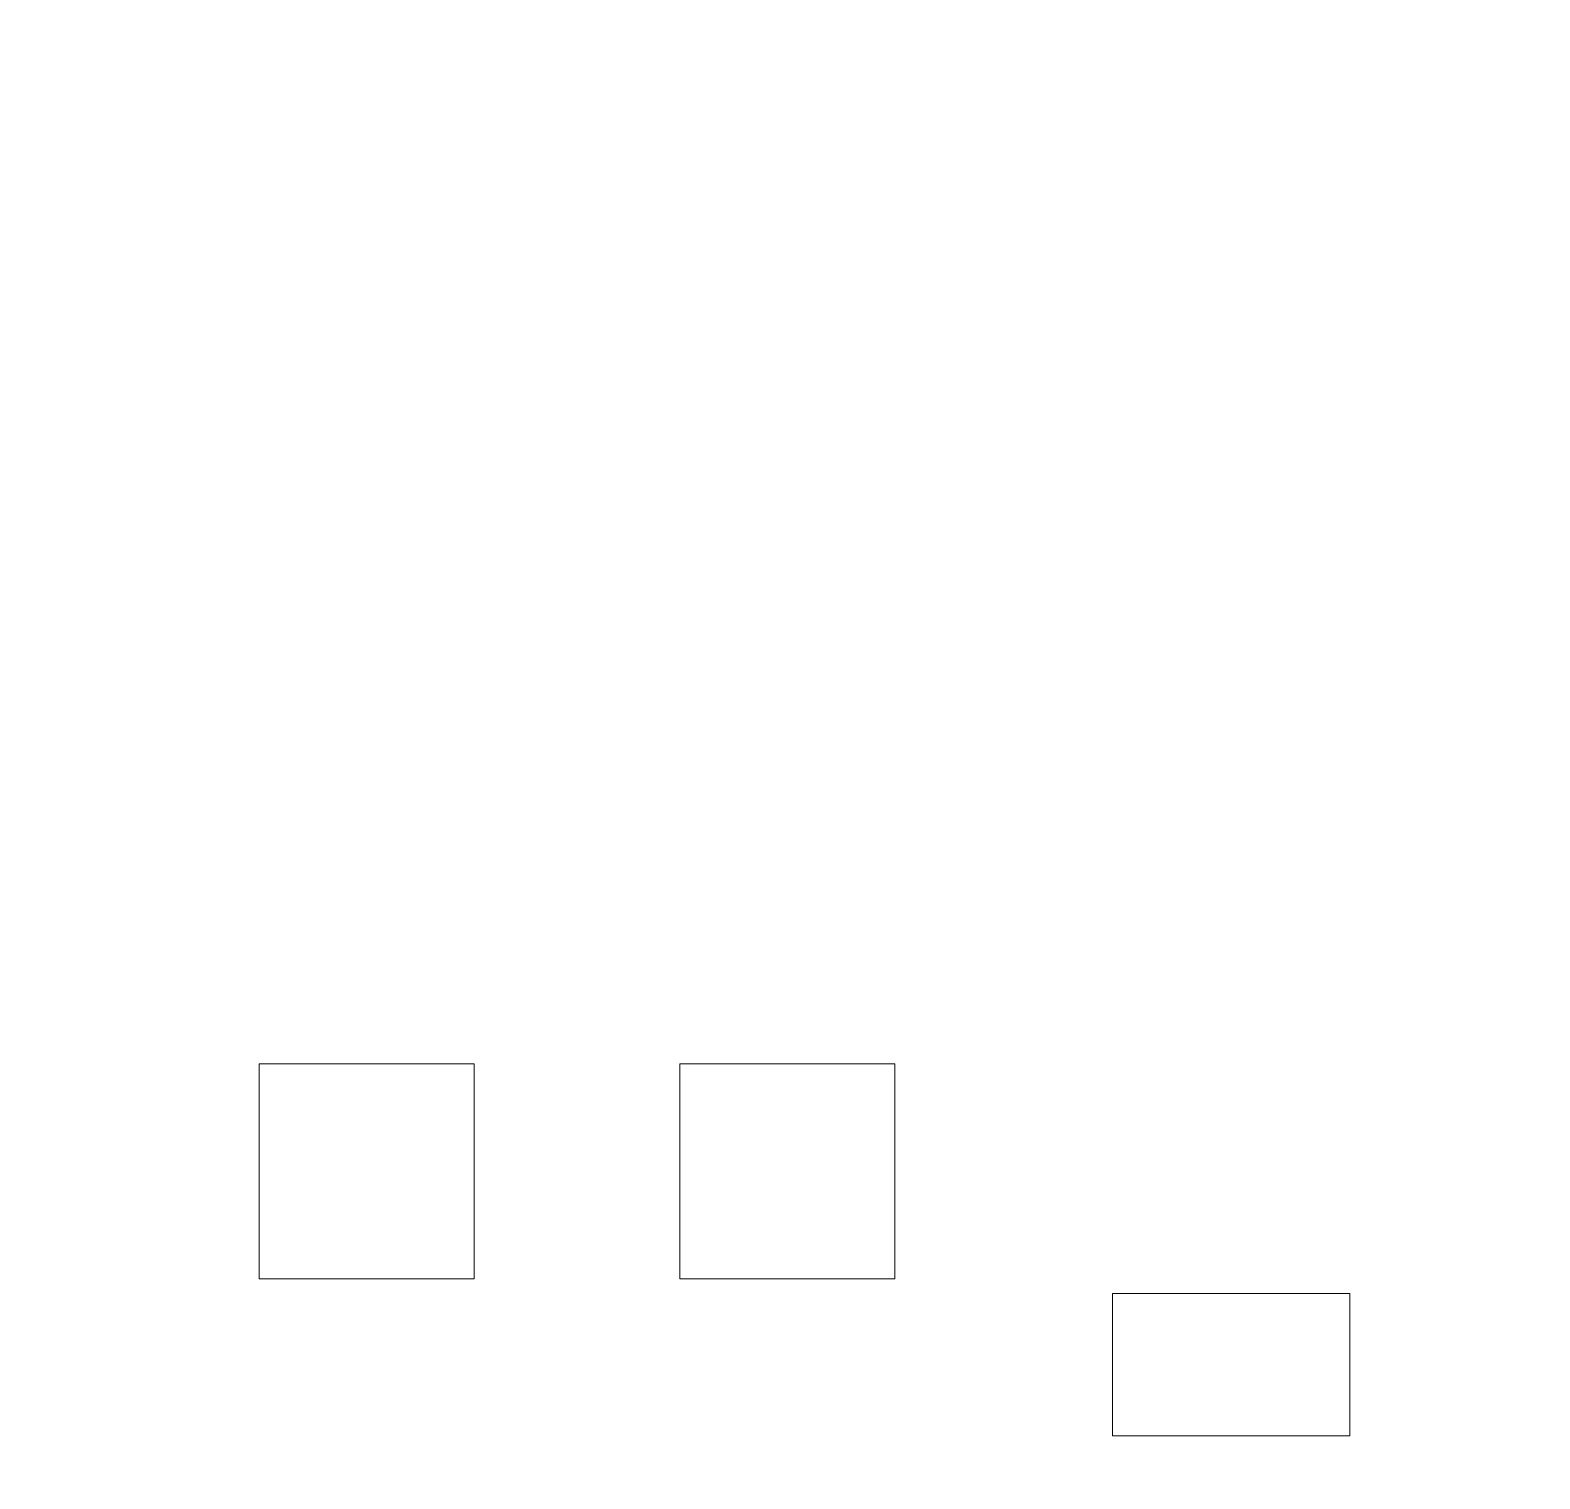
# Model space of a CAD drawing. Header units: millimetres. Extents: x -145 to 117, y -28 to 99.
# Drawn here: x -84.53 to -68.38, y 3.81 to 19.32 of the extents above; entities that cross this region are included whole.
import ezdxf

# ---------------------------------------------------------------- set-up
doc = ezdxf.new("R2010")
doc.units = ezdxf.units.MM
doc.header["$MEASUREMENT"] = 0
doc.layers.add('bottomstencil', color=7, linetype='Continuous')

msp = doc.modelspace()

# ---------------------------------------------------------------- linework, layer by layer
at = {"layer": 'bottomstencil', "color": 8, "lineweight": 9}
msp.add_open_spline([(-17.5854, 99.4833), (-17.5854, 99.4833), (-144.5854, 99.4833), (-144.5854, 99.4833), (-144.5854, 99.4833), (-144.5854, 99.4833), (-144.5854, -27.5167), (-144.5854, -27.5167), (-144.5854, -27.5167), (-144.5854, -27.5167), (-17.5854, -27.5167), (-17.5854, -27.5167), (-17.5854, -27.5167), (-17.5854, -27.5167), (-17.5854, 99.4833), (-17.5854, 99.4833)], degree=3, knots=[0, 0, 0, 0, 0.2, 0.2, 0.2, 0.2, 0.4, 0.4, 0.4, 0.4, 0.6, 0.6, 0.6, 0.6, 1, 1, 1, 1], dxfattribs=at)
at = {"layer": 'bottomstencil', "lineweight": 9}
for points in [[(-82.0811, 5.9554), (-82.0811, 5.9554), (-82.0811, 8.2567), (-82.0811, 8.2567), (-82.0811, 8.2567), (-82.0811, 8.2567), (-79.7798, 8.2567), (-79.7798, 8.2567), (-79.7798, 8.2567), (-79.7798, 8.2567), (-79.7798, 5.9554), (-79.7798, 5.9554), (-79.7798, 5.9554), (-79.7798, 5.9554), (-82.0811, 5.9554), (-82.0811, 5.9554)], [(-77.5802, 5.9554), (-77.5802, 5.9554), (-77.5802, 8.2567), (-77.5802, 8.2567), (-77.5802, 8.2567), (-77.5802, 8.2567), (-75.279, 8.2567), (-75.279, 8.2567), (-75.279, 8.2567), (-75.279, 8.2567), (-75.279, 5.9554), (-75.279, 5.9554), (-75.279, 5.9554), (-75.279, 5.9554), (-77.5802, 5.9554), (-77.5802, 5.9554)], [(-72.9498, 4.2739), (-72.9498, 4.2739), (-72.9498, 5.7979), (-72.9498, 5.7979), (-72.9498, 5.7979), (-72.9498, 5.7979), (-70.4098, 5.7979), (-70.4098, 5.7979), (-70.4098, 5.7979), (-70.4098, 5.7979), (-70.4098, 4.2739), (-70.4098, 4.2739), (-70.4098, 4.2739), (-70.4098, 4.2739), (-72.9498, 4.2739), (-72.9498, 4.2739)]]:
    msp.add_open_spline(points, degree=3, knots=[0, 0, 0, 0, 0.2, 0.2, 0.2, 0.2, 0.4, 0.4, 0.4, 0.4, 0.6, 0.6, 0.6, 0.6, 1, 1, 1, 1], dxfattribs=at)

doc.saveas('drawing.dxf')
